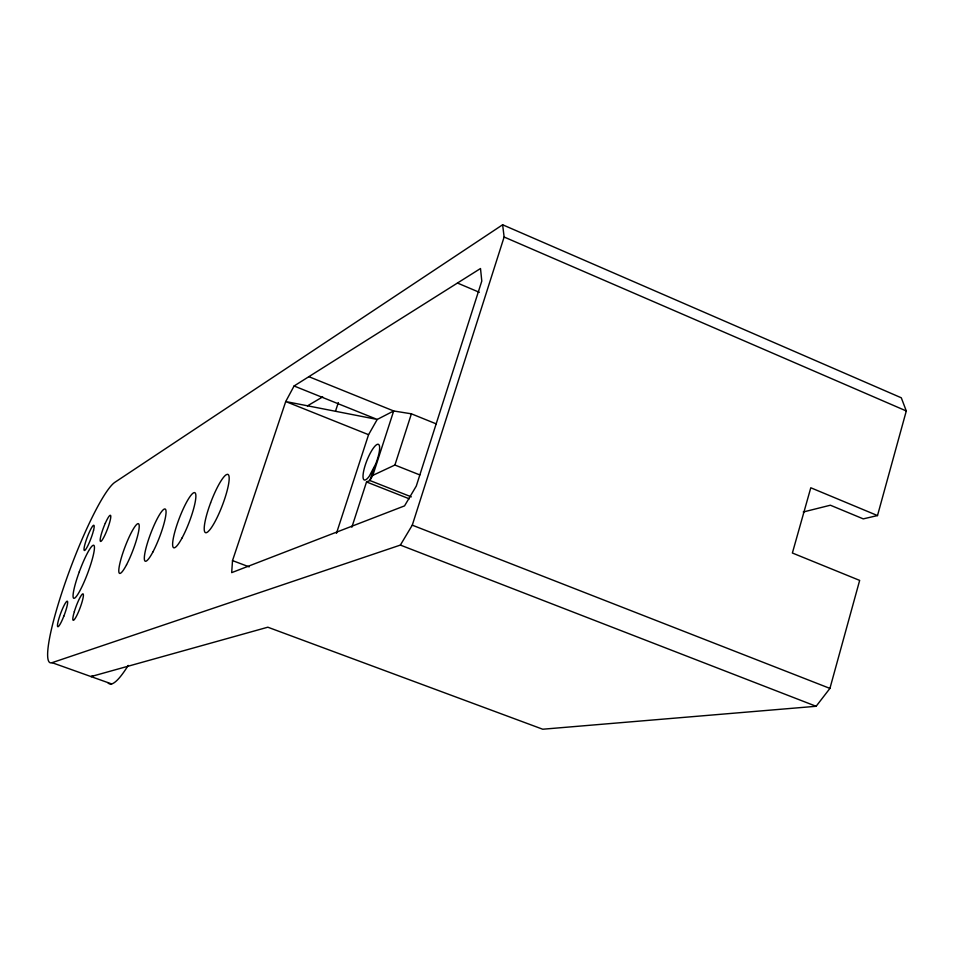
<?xml version="1.0" encoding="UTF-8"?>
<svg xmlns="http://www.w3.org/2000/svg" width="954" height="954" viewBox="0 0 954 954"><rect width="100%" height="100%" fill="white"/><g stroke="black" fill="none" stroke-linecap="round" stroke-linejoin="round"><path stroke-width="1.43" d="M232.514 560.594L231.691 572.638L404.544 505.882L416.29 486.051L481.794 281.06L480.506 268.515L294.082 385.988L285.723 401.539L232.514 560.594L249.173 566.879M92.598 675.873A96.318 15.896 -69.5 0 1 91 676.577L267.824 627.207L542.731 729.226L816.123 706.282L829.92 688.406L859.661 580.402L792.38 553.01L810.793 487.768L877.501 515.565L906.3 410.959L901.291 397.794L502.627 224.774L114.826 482.342A96.771 14.262 -69.4 0 0 65.587 581.654A96.771 14.262 -69.4 0 0 52.053 662.672L111.63 683.935M52.053 662.672L400.37 545.08L412.283 525.165L504.129 237.021L502.627 224.774M351.847 527.228L366.527 481.961L369.854 480.506L372.823 475.366L394.908 465.027L411.401 413.821L436.157 423.85M372.823 475.366L393.68 410.971L411.401 413.821M336.44 533.358L368.566 434.69L377.224 419.45L393.68 410.971L308.857 376.675M335.534 411.067L338.336 402.576M374.147 467.508L369.854 480.506L411.317 496.867M307.379 405.903L322.702 396.888M803.232 512L830.374 505.215L863.263 518.869L877.501 515.565M400.37 545.08L816.123 706.282M412.283 525.165L829.92 688.406M366.527 481.961L409.29 498.811M394.908 465.027L419.832 474.937M368.566 434.69L285.723 401.539L377.224 419.45L294.082 385.988M457.467 283.04L479.337 292.306M504.129 237.021L906.3 410.959M128.206 665.403A96.068 16.755 -69.5 0 1 107.909 682.599M74.34 611.633L73.506 614.686A14.119 2.123 -69.6 0 0 76.761 615.592A14.119 2.123 -69.6 0 0 83.427 595.046L83.225 594.032A14.119 2.123 -69.6 0 0 74.34 611.633M93.575 530.209L92.788 533.095A13.523 1.956 -69.3 0 1 87.851 545.688A13.523 1.956 -69.3 0 1 84.167 550.386L83.988 549.48A13.523 1.956 -69.3 0 1 90.344 530.042A13.523 1.956 -69.3 0 1 93.575 530.209M79.289 571.804L77.846 575.906A28.322 4.174 -69.4 0 0 73.995 598.325L74.794 598.039A28.322 4.174 -69.4 0 0 88.233 571.684L89.712 567.475A28.322 4.174 -69.4 0 0 93.397 545.223L92.562 545.605A28.322 4.174 -69.4 0 0 79.289 571.804M210.584 502.901L208.974 507.421A31.184 5.939 -69 0 0 208.151 531.569L209.689 529.947A31.184 5.939 -69 0 0 225.204 497.261A31.184 5.939 -69 0 0 227.481 474.317L226.372 474.651A31.184 5.939 -69 0 0 210.584 502.901M63.811 616.212L62.487 619.42A13.642 1.98 -69.6 0 1 57.645 623.785A13.642 1.98 -69.6 0 1 65.134 603.512L66.184 601.962A13.642 1.98 -69.6 0 1 67.472 604.156A13.642 1.98 -69.6 0 1 63.811 616.212M105.286 523.281L103.914 526.56A14 2.099 -69.3 0 0 101.828 540.513L102.949 538.819A14 2.099 -69.3 0 0 110.664 517.998A14 2.099 -69.3 0 0 105.286 523.281M375.649 464.073L369.305 476.177A19.187 4.722 -68.4 0 1 364.046 469.356A19.187 4.722 -68.4 0 1 377.092 444.445A19.187 4.722 -68.4 0 1 375.649 464.073M152.867 552.02A27.94 4.77 -69.2 0 0 165.531 509.341A27.94 4.77 -69.2 0 0 147.166 543.911A27.94 4.77 -69.2 0 0 152.867 552.02M126.548 564.756A26.557 4.305 -69.3 0 0 138.819 524.068A26.557 4.305 -69.3 0 0 121.659 556.754A26.557 4.305 -69.3 0 0 126.548 564.756M182.107 537.877A29.467 5.307 -69.1 0 0 195.2 492.979A29.467 5.307 -69.1 0 0 175.441 529.673A29.467 5.307 -69.1 0 0 182.107 537.877"/></g></svg>
